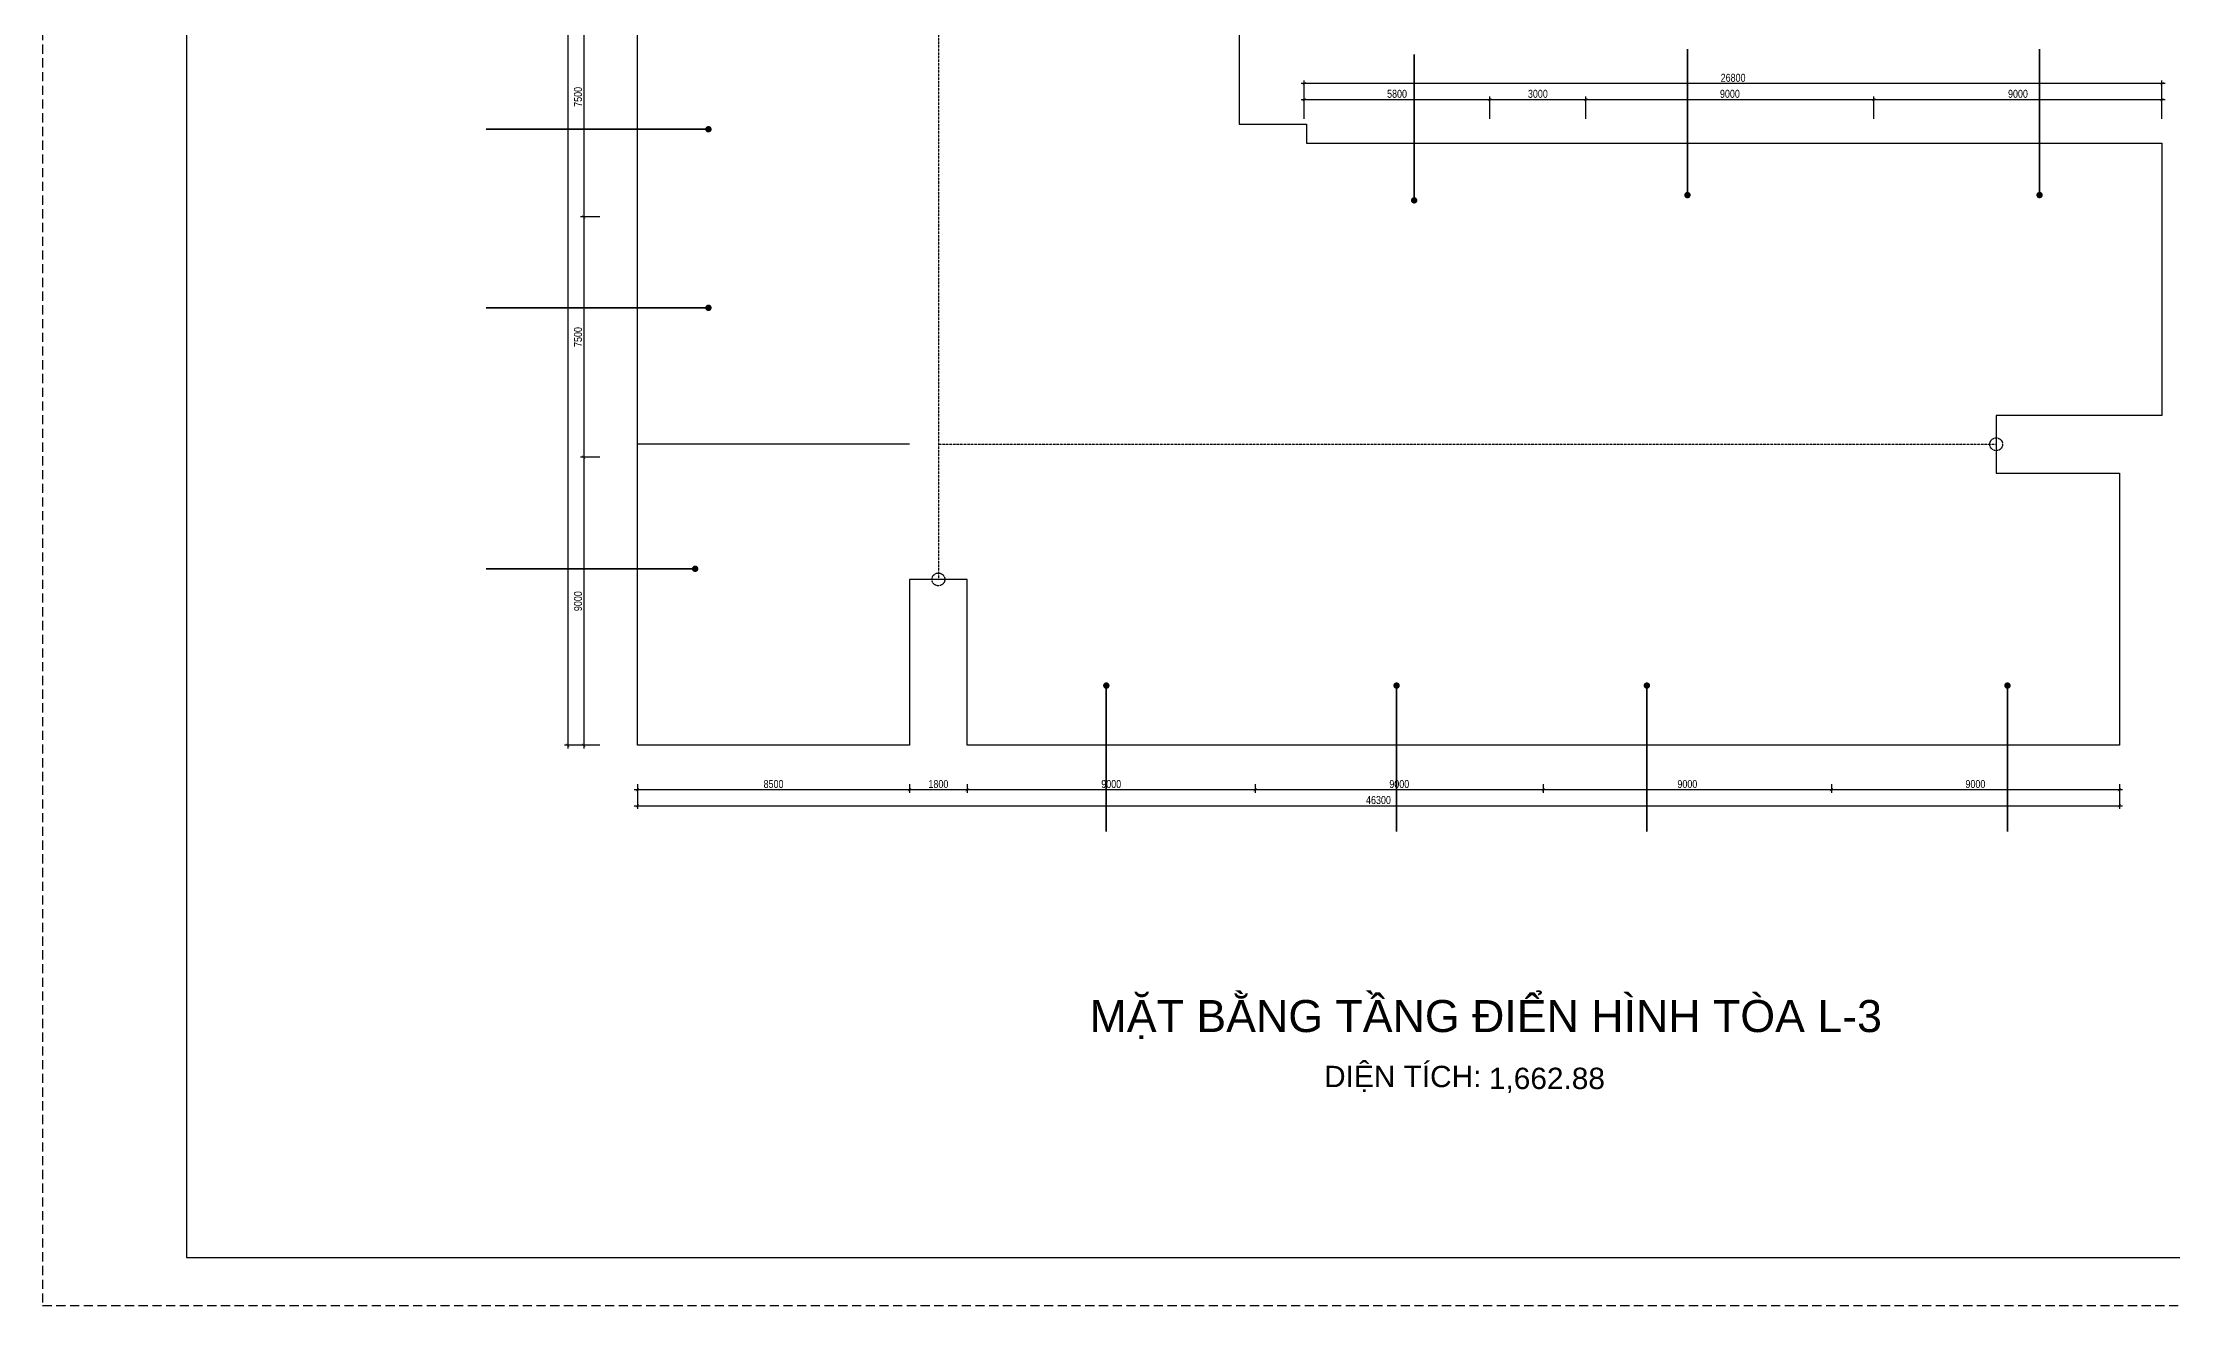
# Model space of a CAD drawing. Header units: millimetres. Extents: x 43 to 126043, y -89269 to -169.
# Drawn here: x 43 to 66586, y -89269 to -49828 of the extents above; entities that cross this region are included whole.
import ezdxf
from ezdxf.enums import TextEntityAlignment as Align

# ---------------------------------------------------------------- set-up
doc = ezdxf.new("R2010")
doc.units = ezdxf.units.MM
doc.linetypes.add('HIDDEN', pattern=[9.525, 6.35, -3.175])
doc.layers.get('0').update_dxf_attribs({"color": 231})
doc.layers.get('DefPoints').update_dxf_attribs({"color": 191})
doc.layers.add('A-SHBD', color=7, linetype='Continuous', lineweight=35)
doc.layers.add('A-TEXT', color=255, linetype='Continuous', lineweight=25)
doc.layers.add('ls-dim', color=231, linetype='Continuous')
doc.layers.add('MDI-BAO', color=1, linetype='Continuous')
doc.layers.add('MDI-HANHLANG', color=5, linetype='HIDDEN', plot=False)
doc.styles.add('250602-MB CO CAU CĂN HO X1-3A-1$0$style1', font='arial.ttf')
doc.styles.add('AOL-Style', font='arial.ttf', dxfattribs={"width": 0.85, "height": 4})
doc.styles.add('VTK_Arial', font='arial.ttf', dxfattribs={"width": 0.8})
doc.dimstyles.new('250602-MB CO CAU CĂN HO X1-3A-1$0$Dim_50', dxfattribs={"dimscale": 50, "dimtxt": 2, "dimasz": 1.5, "dimexe": 1, "dimexo": 0, "dimgap": 1, "dimtad": 1, "dimdec": 0, "dimlfac": -1, "dimzin": 12, "dimdsep": 46, "dimtxsty": '250602-MB CO CAU CĂN HO X1-3A-1$0$style1', "dimblk1": '250602-MB CO CAU CĂN HO X1-3A-1$0$_ARCHTICK', "dimblk2": '250602-MB CO CAU CĂN HO X1-3A-1$0$_ARCHTICK', "dimsah": 1, "dimcen": 1.5, "dimdle": 1.5, "dimclrd": 256, "dimclre": 256, "dimclrt": 2, "dimadec": 1, "dimazin": 3, "dimtm": 1e-09, "dimtfac": 0.416667, "dimtdec": 0, "dimtix": 1, "dimtmove": 2, "dimatfit": 3, "dimfxl": 7, "dimfxlon": 1, "dimtolj": 1, "dimtzin": 0, "dimlwd": -1, "dimlwe": -1, "dimarcsym": 1})
doc.dimstyles.new('A-2.5-DIM100', dxfattribs={"dimscale": 100, "dimtxt": 2.5, "dimasz": 1, "dimexe": 1, "dimexo": 0, "dimgap": 0.5, "dimtad": 1, "dimdec": 0, "dimzin": 12, "dimdsep": 46, "dimtxsty": 'VTK_Arial', "dimblk": 'ARCHTICK', "dimcen": 0, "dimdle": 1, "dimclrd": 256, "dimclre": 256, "dimclrt": 7, "dimadec": 1, "dimazin": 3, "dimtfac": 1, "dimtdec": 0, "dimtmove": 0, "dimatfit": 2, "dimfxl": 20, "dimtolj": 1, "dimtzin": 0, "dimlwd": -1, "dimlwe": -1, "dimarcsym": 0})

# ---------------------------------------------------------------- blocks, each defined once
blk = doc.blocks.new('VTK-A1_BoKhungTen')
at = {"layer": 'DefPoints', "linetype": 'HIDDEN', "ltscale": 0.3}
blk.add_lwpolyline([(0, -594), (840, -594), (840, 0), (0, 0)], close=True, dxfattribs=at)
at = {"layer": 'DefPoints'}
blk.add_lwpolyline([(755, -10), (30, -10), (30, -584), (755, -584)], dxfattribs=at)
blk = doc.blocks.new('AOL-Label')
at = {"style": 'AOL-Style', "width": 0.85}
for tag, p in [('AOL-SPACE', (0, 0)), ('AOL-AREA', (0, -6))]:
    blk.add_attdef(tag, text='', height=4, dxfattribs=at).set_placement(p, align=Align.MIDDLE_CENTER)
blk = doc.blocks.new('250602-MB CO CAU CĂN HO X1-3A-1$0$_ARCHTICK')
at = {"color": 0, "linetype": 'ByBlock', "const_width": 0.15}
blk.add_lwpolyline([(-0.5, -0.5), (0.5, 0.5)], dxfattribs=at)
blk = doc.blocks.new('_ArchTick')
at = {"color": 0, "linetype": 'ByBlock', "const_width": 0.15}
blk.add_lwpolyline([(-0.5, -0.5), (0.5, 0.5)], dxfattribs=at)
blk = doc.blocks.new('*D25')
at = {"layer": 'DefPoints', "color": 0, "transparency": 16777216}
for p in [(17457, -47773), (16950, -55273), (17457, -55273)]:
    blk.add_point(p, dxfattribs=at)
at = {"layer": 'ls-dim', "transparency": 16777216}
for p, q in [((17457, -47773), (16850, -47773)), ((16950, -47673), (16950, -55373)), ((17457, -55273), (16850, -55273))]:
    blk.add_line(p, q, dxfattribs=at)
at = {"layer": 'ls-dim', "transparency": 16777216, "xscale": 100, "yscale": 100, "zscale": 100}
for p, rotation in [((16950, -47773), 90), ((16950, -55273), 270)]:
    blk.add_blockref('_ArchTick', p, dxfattribs=dict(at, rotation=rotation))
at = {"layer": 'ls-dim', "color": 7, "transparency": 16777216, "insert": (16772, -51523), "char_height": 250, "attachment_point": 5, "rotation": 90, "style": 'VTK_Arial'}
blk.add_mtext('\\A1;7500', dxfattribs=at)
blk = doc.blocks.new('*D26')
at = {"layer": 'DefPoints', "color": 0, "transparency": 16777216}
for p in [(17457, -55273), (16950, -62773), (17457, -62773)]:
    blk.add_point(p, dxfattribs=at)
at = {"layer": 'ls-dim', "transparency": 16777216}
for p, q in [((16950, -55173), (16950, -62873)), ((17457, -55273), (16850, -55273)), ((17457, -62773), (16850, -62773))]:
    blk.add_line(p, q, dxfattribs=at)
at = {"layer": 'ls-dim', "transparency": 16777216, "xscale": 100, "yscale": 100, "zscale": 100}
for p, rotation in [((16950, -55273), 90), ((16950, -62773), 270)]:
    blk.add_blockref('_ArchTick', p, dxfattribs=dict(at, rotation=rotation))
at = {"layer": 'ls-dim', "color": 7, "transparency": 16777216, "insert": (16772, -59023), "char_height": 250, "attachment_point": 5, "rotation": 90, "style": 'VTK_Arial'}
blk.add_mtext('\\A1;7500', dxfattribs=at)
blk = doc.blocks.new('*D27')
at = {"layer": 'DefPoints', "color": 0, "transparency": 16777216}
for p in [(17457, -62773), (16950, -71773), (17457, -71773)]:
    blk.add_point(p, dxfattribs=at)
at = {"layer": 'ls-dim', "transparency": 16777216}
for p, q in [((17457, -62773), (16850, -62773)), ((16950, -62673), (16950, -71873)), ((17457, -71773), (16850, -71773))]:
    blk.add_line(p, q, dxfattribs=at)
at = {"layer": 'ls-dim', "transparency": 16777216, "xscale": 100, "yscale": 100, "zscale": 100}
for p, rotation in [((16950, -62773), 90), ((16950, -71773), 270)]:
    blk.add_blockref('_ArchTick', p, dxfattribs=dict(at, rotation=rotation))
at = {"layer": 'ls-dim', "color": 7, "transparency": 16777216, "insert": (16772, -67273), "char_height": 250, "attachment_point": 5, "rotation": 90, "style": 'VTK_Arial'}
blk.add_mtext('\\A1;9000', dxfattribs=at)
blk = doc.blocks.new('*D38')
at = {"layer": 'DefPoints', "color": 0, "transparency": 16777216}
for p in [(45261, -51606), (39461, -52208), (45261, -52208)]:
    blk.add_point(p, dxfattribs=at)
at = {"layer": 'ls-dim', "transparency": 16777216}
for p, q in [((39361, -51606), (45361, -51606)), ((39461, -52208), (39461, -51506)), ((45261, -52208), (45261, -51506))]:
    blk.add_line(p, q, dxfattribs=at)
at = {"layer": 'ls-dim', "transparency": 16777216, "xscale": 100, "yscale": 100, "zscale": 100, "rotation": 180}
blk.add_blockref('_ArchTick', (39461, -51606), dxfattribs=at)
at = {"layer": 'ls-dim', "transparency": 16777216, "xscale": 100, "yscale": 100, "zscale": 100}
blk.add_blockref('_ArchTick', (45261, -51606), dxfattribs=at)
at = {"layer": 'ls-dim', "color": 7, "transparency": 16777216, "insert": (42361, -51428), "char_height": 250, "attachment_point": 5, "style": 'VTK_Arial'}
blk.add_mtext('\\A1;5800', dxfattribs=at)
blk = doc.blocks.new('*D39')
at = {"layer": 'DefPoints', "color": 0, "transparency": 16777216}
for p in [(48261, -51606), (45261, -52208), (48261, -52208)]:
    blk.add_point(p, dxfattribs=at)
at = {"layer": 'ls-dim', "transparency": 16777216}
for p, q in [((45161, -51606), (48361, -51606)), ((45261, -52208), (45261, -51506)), ((48261, -52208), (48261, -51506))]:
    blk.add_line(p, q, dxfattribs=at)
at = {"layer": 'ls-dim', "transparency": 16777216, "xscale": 100, "yscale": 100, "zscale": 100, "rotation": 180}
blk.add_blockref('_ArchTick', (45261, -51606), dxfattribs=at)
at = {"layer": 'ls-dim', "transparency": 16777216, "xscale": 100, "yscale": 100, "zscale": 100}
blk.add_blockref('_ArchTick', (48261, -51606), dxfattribs=at)
at = {"layer": 'ls-dim', "color": 7, "transparency": 16777216, "insert": (46761, -51428), "char_height": 250, "attachment_point": 5, "style": 'VTK_Arial'}
blk.add_mtext('\\A1;3000', dxfattribs=at)
blk = doc.blocks.new('*D40')
at = {"layer": 'DefPoints', "color": 0, "transparency": 16777216}
for p in [(57261, -51606), (48261, -52208), (57261, -52208)]:
    blk.add_point(p, dxfattribs=at)
at = {"layer": 'ls-dim', "transparency": 16777216}
for p, q in [((48161, -51606), (57361, -51606)), ((48261, -52208), (48261, -51506)), ((57261, -52208), (57261, -51506))]:
    blk.add_line(p, q, dxfattribs=at)
at = {"layer": 'ls-dim', "transparency": 16777216, "xscale": 100, "yscale": 100, "zscale": 100, "rotation": 180}
blk.add_blockref('_ArchTick', (48261, -51606), dxfattribs=at)
at = {"layer": 'ls-dim', "transparency": 16777216, "xscale": 100, "yscale": 100, "zscale": 100}
blk.add_blockref('_ArchTick', (57261, -51606), dxfattribs=at)
at = {"layer": 'ls-dim', "color": 7, "transparency": 16777216, "insert": (52761, -51428), "char_height": 250, "attachment_point": 5, "style": 'VTK_Arial'}
blk.add_mtext('\\A1;9000', dxfattribs=at)
blk = doc.blocks.new('*D41')
at = {"layer": 'DefPoints', "color": 0, "transparency": 16777216}
for p in [(66261, -51606), (57261, -52208), (66261, -52208)]:
    blk.add_point(p, dxfattribs=at)
at = {"layer": 'ls-dim', "transparency": 16777216}
for p, q in [((57161, -51606), (66361, -51606)), ((57261, -52208), (57261, -51506)), ((66261, -52208), (66261, -51506))]:
    blk.add_line(p, q, dxfattribs=at)
at = {"layer": 'ls-dim', "transparency": 16777216, "xscale": 100, "yscale": 100, "zscale": 100, "rotation": 180}
blk.add_blockref('_ArchTick', (57261, -51606), dxfattribs=at)
at = {"layer": 'ls-dim', "transparency": 16777216, "xscale": 100, "yscale": 100, "zscale": 100}
blk.add_blockref('_ArchTick', (66261, -51606), dxfattribs=at)
at = {"layer": 'ls-dim', "color": 7, "transparency": 16777216, "insert": (61761, -51428), "char_height": 250, "attachment_point": 5, "style": 'VTK_Arial'}
blk.add_mtext('\\A1;9000', dxfattribs=at)
blk = doc.blocks.new('*D45')
at = {"layer": 'DefPoints', "color": 0, "transparency": 16777216}
for p in [(55931, -72989), (55931, -73163), (64931, -72989)]:
    blk.add_point(p, dxfattribs=at)
at = {"layer": 'ls-dim', "transparency": 16777216}
for p, q in [((65031, -73163), (55831, -73163)), ((55931, -72989), (55931, -73263)), ((64931, -72989), (64931, -73263))]:
    blk.add_line(p, q, dxfattribs=at)
at = {"layer": 'ls-dim', "transparency": 16777216, "xscale": 100, "yscale": 100, "zscale": 100, "rotation": 180}
blk.add_blockref('_ArchTick', (55931, -73163), dxfattribs=at)
at = {"layer": 'ls-dim', "transparency": 16777216, "xscale": 100, "yscale": 100, "zscale": 100}
blk.add_blockref('_ArchTick', (64931, -73163), dxfattribs=at)
at = {"layer": 'ls-dim', "color": 7, "transparency": 16777216, "insert": (60431, -72986), "char_height": 250, "attachment_point": 5, "style": 'VTK_Arial'}
blk.add_mtext('\\A1;9000', dxfattribs=at)
blk = doc.blocks.new('*D46')
at = {"layer": 'DefPoints', "color": 0, "transparency": 16777216}
for p in [(46931, -72989), (46931, -73163), (55931, -72989)]:
    blk.add_point(p, dxfattribs=at)
at = {"layer": 'ls-dim', "transparency": 16777216}
for p, q in [((56031, -73163), (46831, -73163)), ((46931, -72989), (46931, -73263)), ((55931, -72989), (55931, -73263))]:
    blk.add_line(p, q, dxfattribs=at)
at = {"layer": 'ls-dim', "transparency": 16777216, "xscale": 100, "yscale": 100, "zscale": 100, "rotation": 180}
blk.add_blockref('_ArchTick', (46931, -73163), dxfattribs=at)
at = {"layer": 'ls-dim', "transparency": 16777216, "xscale": 100, "yscale": 100, "zscale": 100}
blk.add_blockref('_ArchTick', (55931, -73163), dxfattribs=at)
at = {"layer": 'ls-dim', "color": 7, "transparency": 16777216, "insert": (51431, -72986), "char_height": 250, "attachment_point": 5, "style": 'VTK_Arial'}
blk.add_mtext('\\A1;9000', dxfattribs=at)
blk = doc.blocks.new('*D47')
at = {"layer": 'DefPoints', "color": 0, "transparency": 16777216}
for p in [(37931, -72989), (37931, -73163), (46931, -72989)]:
    blk.add_point(p, dxfattribs=at)
at = {"layer": 'ls-dim', "transparency": 16777216}
for p, q in [((47031, -73163), (37831, -73163)), ((37931, -72989), (37931, -73263)), ((46931, -72989), (46931, -73263))]:
    blk.add_line(p, q, dxfattribs=at)
at = {"layer": 'ls-dim', "transparency": 16777216, "xscale": 100, "yscale": 100, "zscale": 100, "rotation": 180}
blk.add_blockref('_ArchTick', (37931, -73163), dxfattribs=at)
at = {"layer": 'ls-dim', "transparency": 16777216, "xscale": 100, "yscale": 100, "zscale": 100}
blk.add_blockref('_ArchTick', (46931, -73163), dxfattribs=at)
at = {"layer": 'ls-dim', "color": 7, "transparency": 16777216, "insert": (42431, -72986), "char_height": 250, "attachment_point": 5, "style": 'VTK_Arial'}
blk.add_mtext('\\A1;9000', dxfattribs=at)
blk = doc.blocks.new('*D48')
at = {"layer": 'DefPoints', "color": 0, "transparency": 16777216}
for p in [(28931, -72989), (28931, -73163), (37931, -72989)]:
    blk.add_point(p, dxfattribs=at)
at = {"layer": 'ls-dim', "transparency": 16777216}
for p, q in [((38031, -73163), (28831, -73163)), ((28931, -72989), (28931, -73263)), ((37931, -72989), (37931, -73263))]:
    blk.add_line(p, q, dxfattribs=at)
at = {"layer": 'ls-dim', "transparency": 16777216, "xscale": 100, "yscale": 100, "zscale": 100, "rotation": 180}
blk.add_blockref('_ArchTick', (28931, -73163), dxfattribs=at)
at = {"layer": 'ls-dim', "transparency": 16777216, "xscale": 100, "yscale": 100, "zscale": 100}
blk.add_blockref('_ArchTick', (37931, -73163), dxfattribs=at)
at = {"layer": 'ls-dim', "color": 7, "transparency": 16777216, "insert": (33431, -72986), "char_height": 250, "attachment_point": 5, "style": 'VTK_Arial'}
blk.add_mtext('\\A1;9000', dxfattribs=at)
blk = doc.blocks.new('*D49')
at = {"layer": 'DefPoints', "color": 0, "transparency": 16777216}
for p in [(27131, -72989), (27131, -73163), (28931, -72989)]:
    blk.add_point(p, dxfattribs=at)
at = {"layer": 'ls-dim', "transparency": 16777216}
for p, q in [((29031, -73163), (27031, -73163)), ((27131, -72989), (27131, -73263)), ((28931, -72989), (28931, -73263))]:
    blk.add_line(p, q, dxfattribs=at)
at = {"layer": 'ls-dim', "transparency": 16777216, "xscale": 100, "yscale": 100, "zscale": 100, "rotation": 180}
blk.add_blockref('_ArchTick', (27131, -73163), dxfattribs=at)
at = {"layer": 'ls-dim', "transparency": 16777216, "xscale": 100, "yscale": 100, "zscale": 100}
blk.add_blockref('_ArchTick', (28931, -73163), dxfattribs=at)
at = {"layer": 'ls-dim', "color": 7, "transparency": 16777216, "insert": (28031, -72986), "char_height": 250, "attachment_point": 5, "style": 'VTK_Arial'}
blk.add_mtext('\\A1;1800', dxfattribs=at)
blk = doc.blocks.new('*D50')
at = {"layer": 'DefPoints', "color": 0, "transparency": 16777216}
for p in [(18631, -72989), (18631, -73163), (27131, -72989)]:
    blk.add_point(p, dxfattribs=at)
at = {"layer": 'ls-dim', "transparency": 16777216}
for p, q in [((27231, -73163), (18531, -73163)), ((18631, -72989), (18631, -73263)), ((27131, -72989), (27131, -73263))]:
    blk.add_line(p, q, dxfattribs=at)
at = {"layer": 'ls-dim', "transparency": 16777216, "xscale": 100, "yscale": 100, "zscale": 100, "rotation": 180}
blk.add_blockref('_ArchTick', (18631, -73163), dxfattribs=at)
at = {"layer": 'ls-dim', "transparency": 16777216, "xscale": 100, "yscale": 100, "zscale": 100}
blk.add_blockref('_ArchTick', (27131, -73163), dxfattribs=at)
at = {"layer": 'ls-dim', "color": 7, "transparency": 16777216, "insert": (22881, -72986), "char_height": 250, "attachment_point": 5, "style": 'VTK_Arial'}
blk.add_mtext('\\A1;8500', dxfattribs=at)
blk = doc.blocks.new('*D75')
at = {"layer": 'DefPoints', "color": 0, "transparency": 16777216}
for p in [(17457, -9773), (16450, -71773), (17457, -71773)]:
    blk.add_point(p, dxfattribs=at)
at = {"layer": 'ls-dim', "transparency": 16777216}
for p, q in [((17457, -9773), (16350, -9773)), ((16450, -9673), (16450, -71873)), ((17457, -71773), (16350, -71773))]:
    blk.add_line(p, q, dxfattribs=at)
at = {"layer": 'ls-dim', "transparency": 16777216, "xscale": 100, "yscale": 100, "zscale": 100}
for p, rotation in [((16450, -9773), 90), ((16450, -71773), 270)]:
    blk.add_blockref('_ArchTick', p, dxfattribs=dict(at, rotation=rotation))
at = {"layer": 'ls-dim', "color": 7, "transparency": 16777216, "insert": (16272, -40773), "char_height": 250, "attachment_point": 5, "rotation": 90, "style": 'VTK_Arial'}
blk.add_mtext('\\A1;62000', dxfattribs=at)
blk = doc.blocks.new('*D76')
at = {"layer": 'DefPoints', "color": 0, "transparency": 16777216}
for p in [(18631, -72989), (64931, -72989), (64931, -73663)]:
    blk.add_point(p, dxfattribs=at)
at = {"layer": 'ls-dim', "transparency": 16777216}
for p, q in [((18631, -72989), (18631, -73763)), ((64931, -72989), (64931, -73763)), ((18531, -73663), (65031, -73663))]:
    blk.add_line(p, q, dxfattribs=at)
at = {"layer": 'ls-dim', "transparency": 16777216, "xscale": 100, "yscale": 100, "zscale": 100, "rotation": 180}
blk.add_blockref('_ArchTick', (18631, -73663), dxfattribs=at)
at = {"layer": 'ls-dim', "transparency": 16777216, "xscale": 100, "yscale": 100, "zscale": 100}
blk.add_blockref('_ArchTick', (64931, -73663), dxfattribs=at)
at = {"layer": 'ls-dim', "color": 7, "transparency": 16777216, "insert": (41781, -73486), "char_height": 250, "attachment_point": 5, "style": 'VTK_Arial'}
blk.add_mtext('\\A1;46300', dxfattribs=at)
blk = doc.blocks.new('*D78')
at = {"layer": 'DefPoints', "color": 0, "transparency": 16777216}
for p in [(39461, -51106), (39461, -51857), (66261, -52208)]:
    blk.add_point(p, dxfattribs=at)
at = {"layer": 'ls-dim', "transparency": 16777216}
for p, q in [((66361, -51106), (39361, -51106)), ((39461, -51857), (39461, -51006)), ((66261, -52208), (66261, -51006))]:
    blk.add_line(p, q, dxfattribs=at)
at = {"layer": 'ls-dim', "transparency": 16777216, "xscale": 100, "yscale": 100, "zscale": 100, "rotation": 180}
blk.add_blockref('_ArchTick', (39461, -51106), dxfattribs=at)
at = {"layer": 'ls-dim', "transparency": 16777216, "xscale": 100, "yscale": 100, "zscale": 100}
blk.add_blockref('_ArchTick', (66261, -51106), dxfattribs=at)
at = {"layer": 'ls-dim', "color": 7, "transparency": 16777216, "insert": (52861, -50928), "char_height": 250, "attachment_point": 5, "style": 'VTK_Arial'}
blk.add_mtext('\\A1;26800', dxfattribs=at)

msp = doc.modelspace()

# ---------------------------------------------------------------- linework, layer by layer
at = {"layer": 'ls-dim'}
msp.add_line((27130.7, -62373.2), (18630.7, -62373.2), dxfattribs=at)
at = {"layer": 'MDI-BAO', "elevation": 0}
msp.add_lwpolyline([(18630.7, -9773.2), (27130.7, -9773.2), (27130.7, -15603.2), (28930.6, -15603.2), (28930.6, -10423.2), (37430.6, -10423.2), (37430.6, -52373.2), (39530.6, -52373.2), (39530.6, -52973.2), (66260.6, -52973.2), (66260.6, -61473.2), (61080.6, -61473.2), (61080.6, -63273.2), (64930.6, -63273.2), (64930.6, -71773.2), (28930.6, -71773.2), (28930.6, -66593.2), (27130.7, -66593.2), (27130.7, -71773.2), (18630.7, -71773.2)], close=True, dxfattribs=at)
at = {"layer": 'MDI-HANHLANG'}
for p, q in [((28030.6, -15603.2), (28030.6, -66593.2)), ((28030.6, -62373.2), (61080.6, -62373.2))]:
    msp.add_line(p, q, dxfattribs=at)
for centre in [(61080.6, -62373.2), (28030.6, -66593.2)]:
    msp.add_circle(centre, 200, dxfattribs=at)

# ---------------------------------------------------------------- block references
msp.add_blockref('AOL-Label', (42840.8, -78512.9, 0)).add_auto_attribs({'AOL-SPACE': 'SPACE NAME', 'AOL-AREA': 'Area'})
msp.add_blockref('AOL-Label', (42840.8, -78512.9, 0)).add_auto_attribs({'AOL-SPACE': 'SPACE NAME', 'AOL-AREA': 'Area'})
msp.add_blockref('AOL-Label', (42840.8, -78512.9, 0)).add_auto_attribs({'AOL-SPACE': 'SPACE NAME', 'AOL-AREA': 'Area'})
at = {"layer": 'DefPoints', "xscale": 150, "yscale": 150, "zscale": 150}
msp.add_blockref('VTK-A1_BoKhungTen', (43.4, -168.9), dxfattribs=at)

# ---------------------------------------------------------------- texts
at = {"layer": 'A-TEXT', "style": 'VTK_Arial'}
msp.add_text('MẶT BẰNG TẦNG ĐIỂN HÌNH TÒA L-3', height=1000, dxfattribs=at).set_placement((45132.5, -80732), align=Align.CENTER)
for s, p in [('DIỆN TÍCH:', (40082.4, -82451.9)), ('1,662.88', (45231.5, -82512.3))]:
    msp.add_text(s, height=666.67, dxfattribs=at).set_placement(p)

# ---------------------------------------------------------------- dimensions: what is measured, and where the dimension line sits
at = {"layer": 'ls-dim'}
for base, p1, p2, angle, override, picture, middle in [((16450.1, -71773.2), (17457.1, -9773.2), (17457.1, -71773.2), 90, {"dimpost": '\\X'}, '*D75', (16272.4, -40773.2)), ((16950.1, -55273.2), (17457.1, -47773.2), (17457.1, -55273.2), 90, {"dimpost": '\\X', "dimtmove": 1}, '*D25', (16772.4, -51523.2)), ((39460.6, -51105.6), (66260.6, -52208), (39460.6, -51856.8), 180, {"dimpost": '\\X', "dimtmove": 1}, '*D78', (52860.6, -50927.9)), ((48260.6, -51605.6), (45260.6, -52208), (48260.6, -52208), 180, {"dimpost": '\\X', "dimtmove": 1}, '*D39', (46760.6, -51427.9)), ((57260.6, -51605.6), (48260.6, -52208), (57260.6, -52208), 180, {"dimpost": '\\X', "dimtmove": 1}, '*D40', (52760.6, -51427.9)), ((66260.6, -51605.6), (57260.6, -52208), (66260.6, -52208), 180, {"dimpost": '\\X', "dimtmove": 1}, '*D41', (61760.6, -51427.9)), ((16950.1, -62773.2), (17457.1, -55273.2), (17457.1, -62773.2), 90, {"dimpost": '\\X', "dimtmove": 1}, '*D26', (16772.4, -59023.2)), ((16950.1, -71773.2), (17457.1, -62773.2), (17457.1, -71773.2), 90, {"dimpost": '\\X', "dimtmove": 1}, '*D27', (16772.4, -67273.2)), ((18630.7, -73163.3), (27130.7, -72989), (18630.7, -72989), 0, {"dimpost": '\\X', "dimtmove": 1}, '*D50', (22880.7, -72985.7)), ((64930.6, -73663.3), (18630.7, -72989), (64930.6, -72989), 0, {"dimpost": '\\X', "dimtmove": 1}, '*D76', (41780.6, -73485.6)), ((27130.7, -73163.3), (28930.6, -72989), (27130.7, -72989), 0, {"dimpost": '\\X', "dimtmove": 1}, '*D49', (28030.6, -72985.7)), ((28930.6, -73163.3), (37930.6, -72989), (28930.6, -72989), 0, {"dimpost": '\\X', "dimtmove": 1}, '*D48', (33430.6, -72985.7)), ((37930.6, -73163.3), (46930.6, -72989), (37930.6, -72989), 0, {"dimpost": '\\X', "dimtmove": 1}, '*D47', (42430.6, -72985.7)), ((46930.6, -73163.3), (55930.6, -72989), (46930.6, -72989), 0, {"dimpost": '\\X', "dimtmove": 1}, '*D46', (51430.6, -72985.7))]:
    dim = msp.add_linear_dim(base=base, p1=p1, p2=p2, angle=angle, dimstyle='A-2.5-DIM100', override=override, dxfattribs=at)
    dim.commit()
    dim.dimension.update_dxf_attribs({"geometry": picture, "text_midpoint": middle})
for p1, p2, distance, picture, middle in [((39460.6, -52208), (45260.6, -52208), 602.4, '*D38', (42360.6, -51427.9)), ((64930.6, -72989), (55930.6, -72989), 174.3, '*D45', (60430.6, -72985.7))]:
    dim = msp.add_aligned_dim(p1=p1, p2=p2, distance=distance, dimstyle='A-2.5-DIM100', override={"dimpost": '\\X'}, dxfattribs=at)
    dim.commit()
    dim.dimension.update_dxf_attribs({"geometry": picture, "text_midpoint": middle})

# ---------------------------------------------------------------- leaders
at = {"layer": 'A-SHBD'}
for points in [[(42895.4, -54754.6, 0), (42895.4, -50196.9, 0)], [(51434.4, -54589.6, 0), (51434.4, -50031.9, 0)], [(62436.1, -54589.6, 0), (62436.1, -50031.9, 0)], [(20846.9, -52534.5, 0), (13897.3, -52534.5, 0)], [(20846.9, -58110.9, 0), (13897.3, -58111, 0)], [(20432, -66261.8, 0), (13897.3, -66261.8, 0)], [(33277.9, -69909.8, 0), (33277.9, -74467.5, 0)], [(42347.1, -69909.8, 0), (42347.1, -74467.5, 0)], [(50165.6, -69909.8, 0), (50165.6, -74467.5, 0)], [(61432.6, -69909.8, 0), (61432.6, -74467.5, 0)]]:
    msp.add_leader(points, dimstyle='250602-MB CO CAU CĂN HO X1-3A-1$0$Dim_50', override={"dimasz": 4, "dimtad": 0, "dimldrblk": 'Dot', "dimtfill": 1}, dxfattribs=at)

doc.saveas('drawing.dxf')
